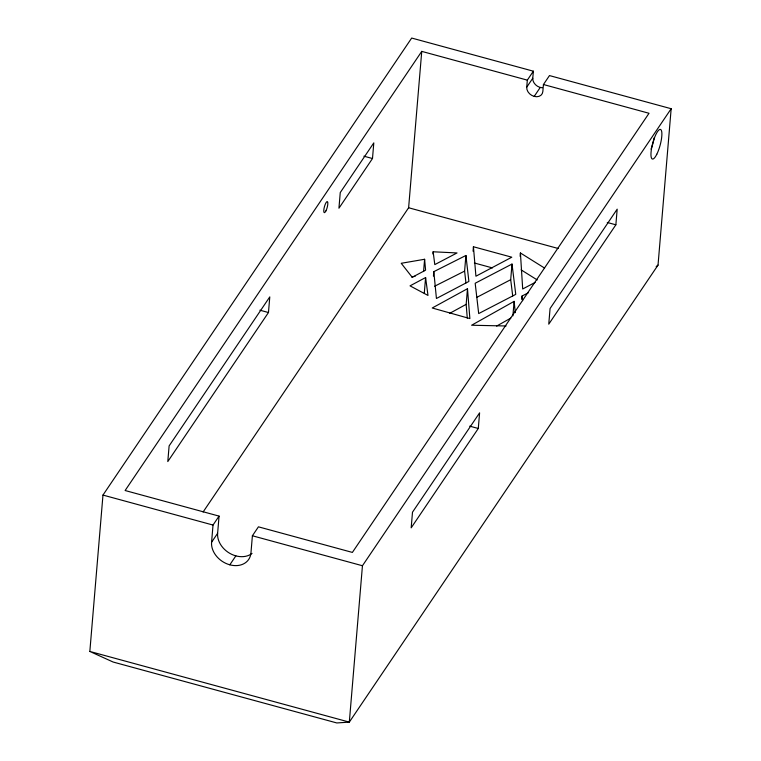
<?xml version="1.0" encoding="UTF-8"?>
<svg xmlns="http://www.w3.org/2000/svg" width="761" height="761" viewBox="0 0 761 761"><rect width="100%" height="100%" fill="white"/><g stroke="black" fill="none" stroke-linecap="round" stroke-linejoin="round"><path stroke-width="1.14" d="M89.836 651.454L102.973 495.078L411.682 38.05L533.366 71.192L532.776 78.231L526.736 87.173A8.618 6.725 34 0 0 534.203 96.4A8.618 6.725 34 0 0 542.84 91.558L543.44 84.519L549.48 75.577L671.164 108.718L658.027 265.094L349.318 722.122L336.819 722.95L113.132 662.032L89.836 651.454L349.318 722.122L362.445 565.746L671.164 108.718M543.44 84.519L649.019 113.275L352.381 552.419L258.436 526.831L252.395 535.773L250.949 552.971A21.07 16.438 34 0 1 229.822 564.814A21.07 16.438 34 0 1 211.577 542.251L213.023 525.052L219.063 516.11L125.118 490.522L421.746 51.377L527.325 80.133L533.366 71.192M211.577 542.251L217.617 533.309L219.063 516.11M268.471 312.524L269.784 296.895L169.113 445.917L167.8 461.556L268.471 312.524L259.882 310.193M372.49 158.526L373.803 142.887L340.253 192.571L338.94 208.21L372.49 158.526L363.901 156.186M203.101 512.001L408.619 207.753L421.746 51.377M423.573 271.553L424.609 259.273L401.228 263.287L412.215 277.28L425.589 270.165L424.609 259.273M424.286 293.194L425.599 277.556L410.027 285.851L427.986 295.439L425.599 277.556M432.952 254.022L433.142 251.786L457.019 252.947L434.797 264.609L433.142 251.786M433.437 276.129L433.818 271.658L465.913 255.477L468.89 281.446L436.434 298.483L433.818 271.658M465.951 282.921L464.6 271.116L465.913 255.477M467.273 318.127L466.17 304.343L467.482 288.704L432.219 307.996L469.87 318.574L467.482 288.704M473.066 251.225L473.437 246.754L511.811 257.199L475.92 276.214L473.437 246.754M478.289 428.481L479.601 412.852L412.491 512.201L411.178 527.839L478.289 428.481L469.699 426.15M526.736 87.173L527.325 80.133M512.714 296.019L510.698 279.696L512.01 264.057L475.178 283.254L478.688 313.57L515.758 294.374L512.01 264.057M512.895 315.872L514.113 301.356L471.611 325.232L506.065 325.984M520.134 256.324L520.419 252.975L544.6 268.1M521.77 299.377L522.046 296.019L528.381 292.747M615.868 224.809L617.181 209.17L550.07 308.528L548.757 324.167L615.868 224.809L607.278 222.469M534.203 96.4L540.243 87.458M229.822 564.814L235.862 555.872M656.182 266.569L658.027 265.094M496.61 326.089L510.774 318.127M449.58 313.418L466.17 304.343M535.097 282.436L522.693 288.99L520.419 252.975M477.023 297.247L510.698 279.696M434.569 286.26L464.6 271.116M411.606 276.918L415.116 276.31M408.619 207.753L558.222 248.495M474.388 263.002L492.443 267.92M102.973 495.078L213.023 525.052M252.395 535.773L362.445 565.746M521.123 269.87L537.247 279.953M522.046 296.019L522.617 300.643M514.113 301.356L515.311 312.657M654.184 137.836A15.325 3.834 -74.8 0 1 651.045 149.137M542.346 87.781A8.618 6.725 34 0 1 532.776 78.231M252.043 553.399A21.07 16.438 34 0 1 229.613 553.237A21.07 16.438 34 0 1 217.617 533.309M656.8 154.255A15.325 3.834 -74.8 0 0 660.967 129.76A15.325 3.834 -74.8 0 0 651.511 148.661A15.325 3.834 -74.8 0 0 656.8 154.255M325.946 210.864A5.746 1.436 -74.8 0 0 327.506 201.684A5.746 1.436 -74.8 0 0 323.967 208.771A5.746 1.436 -74.8 0 0 325.946 210.864"/></g></svg>
